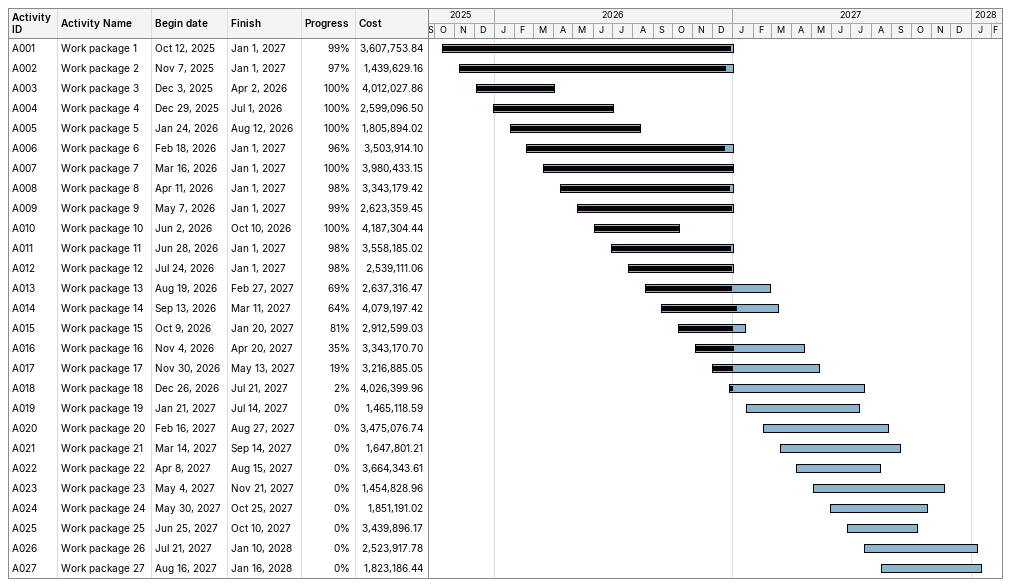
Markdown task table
| ID | Task | Start | Finish | % complete | Cost |
|---|---|---|---|---|---|
| A001 | Work package 1 | 2025-10-12 | 2027-01-01 | 99 | 3607753.84 |
| A002 | Work package 2 | 2025-11-07 | 2027-01-01 | 97 | 1439629.16 |
| A003 | Work package 3 | 2025-12-03 | 2026-04-02 | 100 | 4012027.86 |
| A004 | Work package 4 | 2025-12-29 | 2026-07-01 | 100 | 2599096.50 |
| A005 | Work package 5 | 2026-01-24 | 2026-08-12 | 100 | 1805894.02 |
| A006 | Work package 6 | 2026-02-18 | 2027-01-01 | 96 | 3503914.10 |
| A007 | Work package 7 | 2026-03-16 | 2027-01-01 | 100 | 3980433.15 |
| A008 | Work package 8 | 2026-04-11 | 2027-01-01 | 98 | 3343179.42 |
| A009 | Work package 9 | 2026-05-07 | 2027-01-01 | 99 | 2623359.45 |
| A010 | Work package 10 | 2026-06-02 | 2026-10-10 | 100 | 4187304.44 |
| A011 | Work package 11 | 2026-06-28 | 2027-01-01 | 98 | 3558185.02 |
| A012 | Work package 12 | 2026-07-24 | 2027-01-01 | 98 | 2539111.06 |
| A013 | Work package 13 | 2026-08-19 | 2027-02-27 | 69 | 2637316.47 |
| A014 | Work package 14 | 2026-09-13 | 2027-03-11 | 64 | 4079197.42 |
| A015 | Work package 15 | 2026-10-09 | 2027-01-20 | 81 | 2912599.03 |
| A016 | Work package 16 | 2026-11-04 | 2027-04-20 | 35 | 3343170.70 |
| A017 | Work package 17 | 2026-11-30 | 2027-05-13 | 19 | 3216885.05 |
| A018 | Work package 18 | 2026-12-26 | 2027-07-21 | 2 | 4026399.96 |
| A019 | Work package 19 | 2027-01-21 | 2027-07-14 | 0 | 1465118.59 |
| A020 | Work package 20 | 2027-02-16 | 2027-08-27 | 0 | 3475076.74 |
| A021 | Work package 21 | 2027-03-14 | 2027-09-14 | 0 | 1647801.21 |
| A022 | Work package 22 | 2027-04-08 | 2027-08-15 | 0 | 3664343.61 |
| A023 | Work package 23 | 2027-05-04 | 2027-11-21 | 0 | 1454828.96 |
| A024 | Work package 24 | 2027-05-30 | 2027-10-25 | 0 | 1851191.02 |
| A025 | Work package 25 | 2027-06-25 | 2027-10-10 | 0 | 3439896.17 |
| A026 | Work package 26 | 2027-07-21 | 2028-01-10 | 0 | 2523917.78 |
| A027 | Work package 27 | 2027-08-16 | 2028-01-16 | 0 | 1823186.44 |
